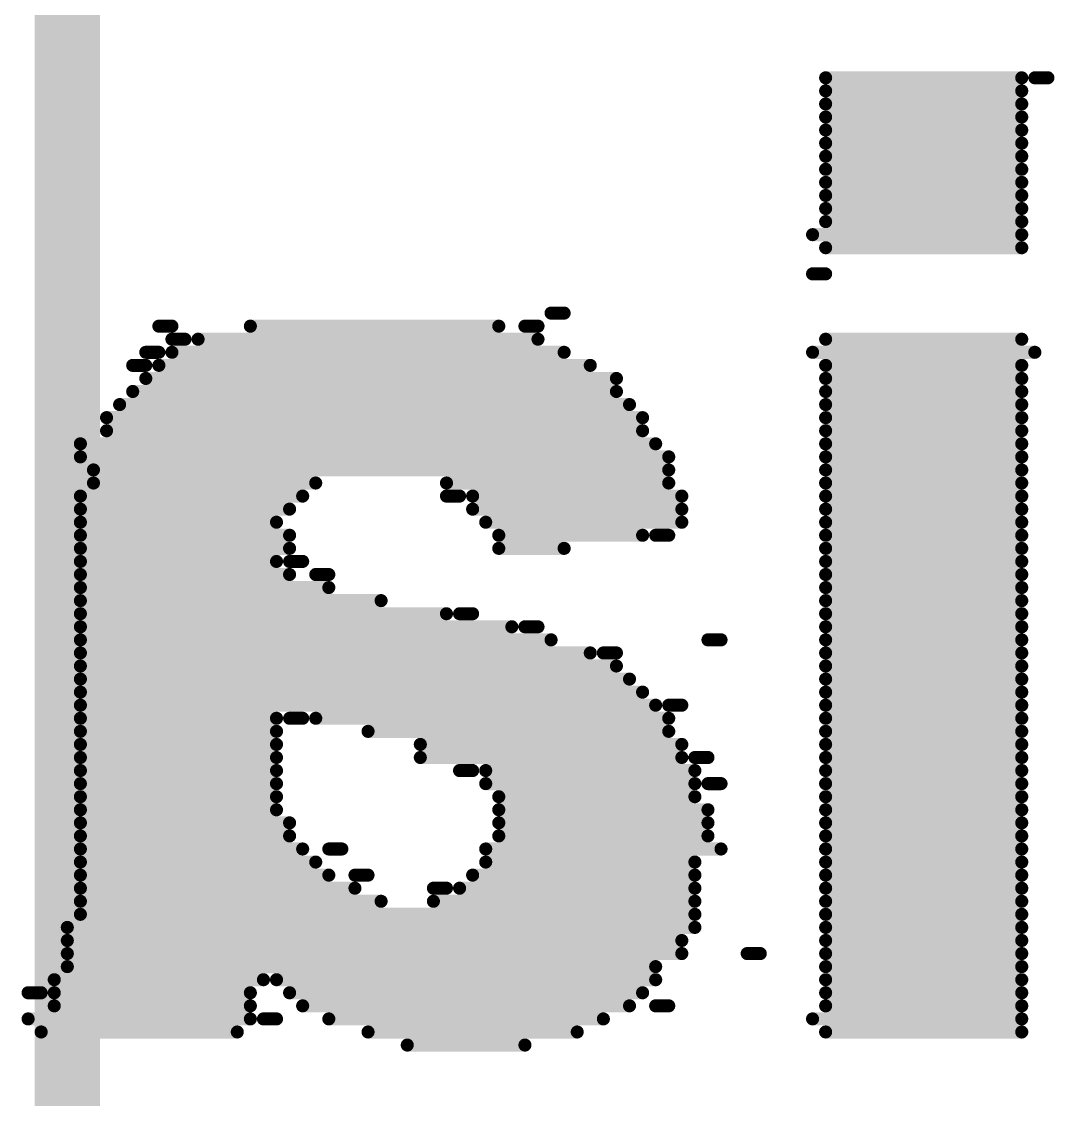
# Model space of a CAD drawing. Header units: inches. Extents: x -0.3 to 9.9, y -0.4 to 5.
# Drawn here: x 1.7205 to 1.7995, y 1.3148 to 1.3973 of the extents above; entities that cross this region are included whole.
import ezdxf

# ---------------------------------------------------------------- set-up
doc = ezdxf.new("R2010")
doc.units = ezdxf.units.IN
doc.header["$MEASUREMENT"] = 0
doc.layers.add('Bottom Overlay', color=54, linetype='Continuous')
doc.layers.add('Top Overlay', color=2, linetype='Continuous')

# ---------------------------------------------------------------- blocks, each defined once
blk = doc.blocks.new('OLED_0_96________2C_12')
at = {"layer": 'Top Overlay'}
blk.add_lwpolyline([(-0.539, -1.036, 0.005, 0.005, 0), (-0.539, 0.062, 0.005, 0.005, 0)], format="xyseb", dxfattribs=at)

msp = doc.modelspace()

# ---------------------------------------------------------------- linework, layer by layer
at = {"layer": 'Bottom Overlay'}
for points in [[(1.782, 1.393, 0.001, 0.001, 0), (1.797, 1.393, 0.001, 0.001, 0)], [(1.798, 1.393, 0.001, 0.001, 0), (1.799, 1.393, 0.001, 0.001, 0)], [(1.782, 1.392, 0.001, 0.001, 0), (1.797, 1.392, 0.001, 0.001, 0)], [(1.782, 1.391, 0.001, 0.001, 0), (1.797, 1.391, 0.001, 0.001, 0)], [(1.782, 1.39, 0.001, 0.001, 0), (1.797, 1.39, 0.001, 0.001, 0)], [(1.782, 1.389, 0.001, 0.001, 0), (1.797, 1.389, 0.001, 0.001, 0)], [(1.782, 1.388, 0.001, 0.001, 0), (1.797, 1.388, 0.001, 0.001, 0)], [(1.782, 1.387, 0.001, 0.001, 0), (1.797, 1.387, 0.001, 0.001, 0)], [(1.782, 1.386, 0.001, 0.001, 0), (1.797, 1.386, 0.001, 0.001, 0)], [(1.782, 1.385, 0.001, 0.001, 0), (1.797, 1.385, 0.001, 0.001, 0)], [(1.782, 1.384, 0.001, 0.001, 0), (1.797, 1.384, 0.001, 0.001, 0)], [(1.782, 1.383, 0.001, 0.001, 0), (1.797, 1.383, 0.001, 0.001, 0)], [(1.782, 1.382, 0.001, 0.001, 0), (1.797, 1.382, 0.001, 0.001, 0)], [(1.781, 1.381, 0.001, 0.001, 0), (1.797, 1.381, 0.001, 0.001, 0)], [(1.782, 1.38, 0.001, 0.001, 0), (1.797, 1.38, 0.001, 0.001, 0)], [(1.781, 1.378, 0.001, 0.001, 0), (1.782, 1.378, 0.001, 0.001, 0)], [(1.761, 1.375, 0.001, 0.001, 0), (1.762, 1.375, 0.001, 0.001, 0)], [(1.731, 1.374, 0.001, 0.001, 0), (1.732, 1.374, 0.001, 0.001, 0)], [(1.738, 1.374, 0.001, 0.001, 0), (1.757, 1.374, 0.001, 0.001, 0)], [(1.759, 1.374, 0.001, 0.001, 0), (1.76, 1.374, 0.001, 0.001, 0)], [(1.732, 1.373, 0.001, 0.001, 0), (1.733, 1.373, 0.001, 0.001, 0)], [(1.734, 1.373, 0.001, 0.001, 0), (1.76, 1.373, 0.001, 0.001, 0)], [(1.782, 1.373, 0.001, 0.001, 0), (1.797, 1.373, 0.001, 0.001, 0)], [(1.73, 1.372, 0.001, 0.001, 0), (1.731, 1.372, 0.001, 0.001, 0)], [(1.732, 1.372, 0.001, 0.001, 0), (1.762, 1.372, 0.001, 0.001, 0)], [(1.781, 1.372, 0.001, 0.001, 0), (1.798, 1.372, 0.001, 0.001, 0)], [(1.729, 1.371, 0.001, 0.001, 0), (1.73, 1.371, 0.001, 0.001, 0)], [(1.731, 1.371, 0.001, 0.001, 0), (1.764, 1.371, 0.001, 0.001, 0)], [(1.782, 1.371, 0.001, 0.001, 0), (1.797, 1.371, 0.001, 0.001, 0)], [(1.73, 1.37, 0.001, 0.001, 0), (1.766, 1.37, 0.001, 0.001, 0)], [(1.782, 1.37, 0.001, 0.001, 0), (1.797, 1.37, 0.001, 0.001, 0)], [(1.729, 1.369, 0.001, 0.001, 0), (1.766, 1.369, 0.001, 0.001, 0)], [(1.782, 1.369, 0.001, 0.001, 0), (1.797, 1.369, 0.001, 0.001, 0)], [(1.728, 1.368, 0.001, 0.001, 0), (1.767, 1.368, 0.001, 0.001, 0)], [(1.782, 1.368, 0.001, 0.001, 0), (1.797, 1.368, 0.001, 0.001, 0)], [(1.727, 1.367, 0.001, 0.001, 0), (1.768, 1.367, 0.001, 0.001, 0)], [(1.782, 1.367, 0.001, 0.001, 0), (1.797, 1.367, 0.001, 0.001, 0)], [(1.727, 1.366, 0.001, 0.001, 0), (1.768, 1.366, 0.001, 0.001, 0)], [(1.782, 1.366, 0.001, 0.001, 0), (1.797, 1.366, 0.001, 0.001, 0)], [(1.725, 1.365, 0.001, 0.001, 0), (1.769, 1.365, 0.001, 0.001, 0)], [(1.782, 1.365, 0.001, 0.001, 0), (1.797, 1.365, 0.001, 0.001, 0)], [(1.725, 1.364, 0.001, 0.001, 0), (1.77, 1.364, 0.001, 0.001, 0)], [(1.782, 1.364, 0.001, 0.001, 0), (1.797, 1.364, 0.001, 0.001, 0)], [(1.726, 1.363, 0.001, 0.001, 0), (1.77, 1.363, 0.001, 0.001, 0)], [(1.782, 1.363, 0.001, 0.001, 0), (1.797, 1.363, 0.001, 0.001, 0)], [(1.726, 1.362, 0.001, 0.001, 0), (1.743, 1.362, 0.001, 0.001, 0)], [(1.753, 1.362, 0.001, 0.001, 0), (1.77, 1.362, 0.001, 0.001, 0)], [(1.782, 1.362, 0.001, 0.001, 0), (1.797, 1.362, 0.001, 0.001, 0)], [(1.725, 1.361, 0.001, 0.001, 0), (1.742, 1.361, 0.001, 0.001, 0)], [(1.753, 1.361, 0.001, 0.001, 0), (1.754, 1.361, 0.001, 0.001, 0)], [(1.755, 1.361, 0.001, 0.001, 0), (1.771, 1.361, 0.001, 0.001, 0)], [(1.782, 1.361, 0.001, 0.001, 0), (1.797, 1.361, 0.001, 0.001, 0)], [(1.725, 1.36, 0.001, 0.001, 0), (1.741, 1.36, 0.001, 0.001, 0)], [(1.755, 1.36, 0.001, 0.001, 0), (1.771, 1.36, 0.001, 0.001, 0)], [(1.782, 1.36, 0.001, 0.001, 0), (1.797, 1.36, 0.001, 0.001, 0)], [(1.725, 1.359, 0.001, 0.001, 0), (1.74, 1.359, 0.001, 0.001, 0)], [(1.756, 1.359, 0.001, 0.001, 0), (1.771, 1.359, 0.001, 0.001, 0)], [(1.782, 1.359, 0.001, 0.001, 0), (1.797, 1.359, 0.001, 0.001, 0)], [(1.725, 1.358, 0.001, 0.001, 0), (1.741, 1.358, 0.001, 0.001, 0)], [(1.757, 1.358, 0.001, 0.001, 0), (1.768, 1.358, 0.001, 0.001, 0)], [(1.769, 1.358, 0.001, 0.001, 0), (1.77, 1.358, 0.001, 0.001, 0)], [(1.782, 1.358, 0.001, 0.001, 0), (1.797, 1.358, 0.001, 0.001, 0)], [(1.725, 1.357, 0.001, 0.001, 0), (1.741, 1.357, 0.001, 0.001, 0)], [(1.757, 1.357, 0.001, 0.001, 0), (1.762, 1.357, 0.001, 0.001, 0)], [(1.782, 1.357, 0.001, 0.001, 0), (1.797, 1.357, 0.001, 0.001, 0)], [(1.725, 1.356, 0.001, 0.001, 0), (1.74, 1.356, 0.001, 0.001, 0)], [(1.741, 1.356, 0.001, 0.001, 0), (1.742, 1.356, 0.001, 0.001, 0)], [(1.782, 1.356, 0.001, 0.001, 0), (1.797, 1.356, 0.001, 0.001, 0)], [(1.725, 1.355, 0.001, 0.001, 0), (1.741, 1.355, 0.001, 0.001, 0)], [(1.743, 1.355, 0.001, 0.001, 0), (1.744, 1.355, 0.001, 0.001, 0)], [(1.782, 1.355, 0.001, 0.001, 0), (1.797, 1.355, 0.001, 0.001, 0)], [(1.725, 1.354, 0.001, 0.001, 0), (1.744, 1.354, 0.001, 0.001, 0)], [(1.782, 1.354, 0.001, 0.001, 0), (1.797, 1.354, 0.001, 0.001, 0)], [(1.725, 1.353, 0.001, 0.001, 0), (1.748, 1.353, 0.001, 0.001, 0)], [(1.782, 1.353, 0.001, 0.001, 0), (1.797, 1.353, 0.001, 0.001, 0)], [(1.725, 1.352, 0.001, 0.001, 0), (1.753, 1.352, 0.001, 0.001, 0)], [(1.754, 1.352, 0.001, 0.001, 0), (1.755, 1.352, 0.001, 0.001, 0)], [(1.782, 1.352, 0.001, 0.001, 0), (1.797, 1.352, 0.001, 0.001, 0)], [(1.725, 1.351, 0.001, 0.001, 0), (1.758, 1.351, 0.001, 0.001, 0)], [(1.759, 1.351, 0.001, 0.001, 0), (1.76, 1.351, 0.001, 0.001, 0)], [(1.782, 1.351, 0.001, 0.001, 0), (1.797, 1.351, 0.001, 0.001, 0)], [(1.725, 1.35, 0.001, 0.001, 0), (1.761, 1.35, 0.001, 0.001, 0)], [(1.773, 1.35, 0.001, 0.001, 0), (1.774, 1.35, 0.001, 0.001, 0)], [(1.782, 1.35, 0.001, 0.001, 0), (1.797, 1.35, 0.001, 0.001, 0)], [(1.725, 1.349, 0.001, 0.001, 0), (1.764, 1.349, 0.001, 0.001, 0)], [(1.765, 1.349, 0.001, 0.001, 0), (1.766, 1.349, 0.001, 0.001, 0)], [(1.782, 1.349, 0.001, 0.001, 0), (1.797, 1.349, 0.001, 0.001, 0)], [(1.725, 1.348, 0.001, 0.001, 0), (1.766, 1.348, 0.001, 0.001, 0)], [(1.782, 1.348, 0.001, 0.001, 0), (1.797, 1.348, 0.001, 0.001, 0)], [(1.725, 1.347, 0.001, 0.001, 0), (1.767, 1.347, 0.001, 0.001, 0)], [(1.782, 1.347, 0.001, 0.001, 0), (1.797, 1.347, 0.001, 0.001, 0)], [(1.725, 1.346, 0.001, 0.001, 0), (1.768, 1.346, 0.001, 0.001, 0)], [(1.782, 1.346, 0.001, 0.001, 0), (1.797, 1.346, 0.001, 0.001, 0)], [(1.725, 1.345, 0.001, 0.001, 0), (1.769, 1.345, 0.001, 0.001, 0)], [(1.77, 1.345, 0.001, 0.001, 0), (1.771, 1.345, 0.001, 0.001, 0)], [(1.782, 1.345, 0.001, 0.001, 0), (1.797, 1.345, 0.001, 0.001, 0)], [(1.725, 1.344, 0.001, 0.001, 0), (1.74, 1.344, 0.001, 0.001, 0)], [(1.741, 1.344, 0.001, 0.001, 0), (1.742, 1.344, 0.001, 0.001, 0)], [(1.743, 1.344, 0.001, 0.001, 0), (1.77, 1.344, 0.001, 0.001, 0)], [(1.782, 1.344, 0.001, 0.001, 0), (1.797, 1.344, 0.001, 0.001, 0)], [(1.725, 1.343, 0.001, 0.001, 0), (1.74, 1.343, 0.001, 0.001, 0)], [(1.747, 1.343, 0.001, 0.001, 0), (1.77, 1.343, 0.001, 0.001, 0)], [(1.782, 1.343, 0.001, 0.001, 0), (1.797, 1.343, 0.001, 0.001, 0)], [(1.725, 1.342, 0.001, 0.001, 0), (1.74, 1.342, 0.001, 0.001, 0)], [(1.751, 1.342, 0.001, 0.001, 0), (1.771, 1.342, 0.001, 0.001, 0)], [(1.782, 1.342, 0.001, 0.001, 0), (1.797, 1.342, 0.001, 0.001, 0)], [(1.725, 1.341, 0.001, 0.001, 0), (1.74, 1.341, 0.001, 0.001, 0)], [(1.751, 1.341, 0.001, 0.001, 0), (1.771, 1.341, 0.001, 0.001, 0)], [(1.772, 1.341, 0.001, 0.001, 0), (1.773, 1.341, 0.001, 0.001, 0)], [(1.782, 1.341, 0.001, 0.001, 0), (1.797, 1.341, 0.001, 0.001, 0)], [(1.725, 1.34, 0.001, 0.001, 0), (1.74, 1.34, 0.001, 0.001, 0)], [(1.754, 1.34, 0.001, 0.001, 0), (1.755, 1.34, 0.001, 0.001, 0)], [(1.756, 1.34, 0.001, 0.001, 0), (1.772, 1.34, 0.001, 0.001, 0)], [(1.782, 1.34, 0.001, 0.001, 0), (1.797, 1.34, 0.001, 0.001, 0)], [(1.725, 1.339, 0.001, 0.001, 0), (1.74, 1.339, 0.001, 0.001, 0)], [(1.756, 1.339, 0.001, 0.001, 0), (1.772, 1.339, 0.001, 0.001, 0)], [(1.773, 1.339, 0.001, 0.001, 0), (1.774, 1.339, 0.001, 0.001, 0)], [(1.782, 1.339, 0.001, 0.001, 0), (1.797, 1.339, 0.001, 0.001, 0)], [(1.725, 1.338, 0.001, 0.001, 0), (1.74, 1.338, 0.001, 0.001, 0)], [(1.757, 1.338, 0.001, 0.001, 0), (1.772, 1.338, 0.001, 0.001, 0)], [(1.782, 1.338, 0.001, 0.001, 0), (1.797, 1.338, 0.001, 0.001, 0)], [(1.725, 1.337, 0.001, 0.001, 0), (1.74, 1.337, 0.001, 0.001, 0)], [(1.757, 1.337, 0.001, 0.001, 0), (1.773, 1.337, 0.001, 0.001, 0)], [(1.782, 1.337, 0.001, 0.001, 0), (1.797, 1.337, 0.001, 0.001, 0)], [(1.725, 1.336, 0.001, 0.001, 0), (1.741, 1.336, 0.001, 0.001, 0)], [(1.757, 1.336, 0.001, 0.001, 0), (1.773, 1.336, 0.001, 0.001, 0)], [(1.782, 1.336, 0.001, 0.001, 0), (1.797, 1.336, 0.001, 0.001, 0)], [(1.725, 1.335, 0.001, 0.001, 0), (1.741, 1.335, 0.001, 0.001, 0)], [(1.757, 1.335, 0.001, 0.001, 0), (1.773, 1.335, 0.001, 0.001, 0)], [(1.782, 1.335, 0.001, 0.001, 0), (1.797, 1.335, 0.001, 0.001, 0)], [(1.725, 1.334, 0.001, 0.001, 0), (1.742, 1.334, 0.001, 0.001, 0)], [(1.744, 1.334, 0.001, 0.001, 0), (1.745, 1.334, 0.001, 0.001, 0)], [(1.756, 1.334, 0.001, 0.001, 0), (1.774, 1.334, 0.001, 0.001, 0)], [(1.782, 1.334, 0.001, 0.001, 0), (1.797, 1.334, 0.001, 0.001, 0)], [(1.725, 1.333, 0.001, 0.001, 0), (1.743, 1.333, 0.001, 0.001, 0)], [(1.756, 1.333, 0.001, 0.001, 0), (1.772, 1.333, 0.001, 0.001, 0)], [(1.782, 1.333, 0.001, 0.001, 0), (1.797, 1.333, 0.001, 0.001, 0)], [(1.725, 1.332, 0.001, 0.001, 0), (1.744, 1.332, 0.001, 0.001, 0)], [(1.746, 1.332, 0.001, 0.001, 0), (1.747, 1.332, 0.001, 0.001, 0)], [(1.755, 1.332, 0.001, 0.001, 0), (1.772, 1.332, 0.001, 0.001, 0)], [(1.782, 1.332, 0.001, 0.001, 0), (1.797, 1.332, 0.001, 0.001, 0)], [(1.725, 1.331, 0.001, 0.001, 0), (1.746, 1.331, 0.001, 0.001, 0)], [(1.752, 1.331, 0.001, 0.001, 0), (1.753, 1.331, 0.001, 0.001, 0)], [(1.754, 1.331, 0.001, 0.001, 0), (1.772, 1.331, 0.001, 0.001, 0)], [(1.782, 1.331, 0.001, 0.001, 0), (1.797, 1.331, 0.001, 0.001, 0)], [(1.725, 1.33, 0.001, 0.001, 0), (1.748, 1.33, 0.001, 0.001, 0)], [(1.752, 1.33, 0.001, 0.001, 0), (1.772, 1.33, 0.001, 0.001, 0)], [(1.782, 1.33, 0.001, 0.001, 0), (1.797, 1.33, 0.001, 0.001, 0)], [(1.725, 1.329, 0.001, 0.001, 0), (1.772, 1.329, 0.001, 0.001, 0)], [(1.782, 1.329, 0.001, 0.001, 0), (1.797, 1.329, 0.001, 0.001, 0)], [(1.724, 1.328, 0.001, 0.001, 0), (1.772, 1.328, 0.001, 0.001, 0)], [(1.782, 1.328, 0.001, 0.001, 0), (1.797, 1.328, 0.001, 0.001, 0)], [(1.724, 1.327, 0.001, 0.001, 0), (1.771, 1.327, 0.001, 0.001, 0)], [(1.782, 1.327, 0.001, 0.001, 0), (1.797, 1.327, 0.001, 0.001, 0)], [(1.724, 1.326, 0.001, 0.001, 0), (1.771, 1.326, 0.001, 0.001, 0)], [(1.776, 1.326, 0.001, 0.001, 0), (1.777, 1.326, 0.001, 0.001, 0)], [(1.782, 1.326, 0.001, 0.001, 0), (1.797, 1.326, 0.001, 0.001, 0)], [(1.724, 1.325, 0.001, 0.001, 0), (1.769, 1.325, 0.001, 0.001, 0)], [(1.782, 1.325, 0.001, 0.001, 0), (1.797, 1.325, 0.001, 0.001, 0)], [(1.723, 1.324, 0.001, 0.001, 0), (1.739, 1.324, 0.001, 0.001, 0)], [(1.74, 1.324, 0.001, 0.001, 0), (1.769, 1.324, 0.001, 0.001, 0)], [(1.782, 1.324, 0.001, 0.001, 0), (1.797, 1.324, 0.001, 0.001, 0)], [(1.721, 1.323, 0.001, 0.001, 0), (1.722, 1.323, 0.001, 0.001, 0)], [(1.723, 1.323, 0.001, 0.001, 0), (1.738, 1.323, 0.001, 0.001, 0)], [(1.741, 1.323, 0.001, 0.001, 0), (1.768, 1.323, 0.001, 0.001, 0)], [(1.782, 1.323, 0.001, 0.001, 0), (1.797, 1.323, 0.001, 0.001, 0)], [(1.723, 1.322, 0.001, 0.001, 0), (1.738, 1.322, 0.001, 0.001, 0)], [(1.742, 1.322, 0.001, 0.001, 0), (1.767, 1.322, 0.001, 0.001, 0)], [(1.769, 1.322, 0.001, 0.001, 0), (1.77, 1.322, 0.001, 0.001, 0)], [(1.782, 1.322, 0.001, 0.001, 0), (1.797, 1.322, 0.001, 0.001, 0)], [(1.721, 1.321, 0.001, 0.001, 0), (1.738, 1.321, 0.001, 0.001, 0)], [(1.739, 1.321, 0.001, 0.001, 0), (1.74, 1.321, 0.001, 0.001, 0)], [(1.744, 1.321, 0.001, 0.001, 0), (1.765, 1.321, 0.001, 0.001, 0)], [(1.781, 1.321, 0.001, 0.001, 0), (1.797, 1.321, 0.001, 0.001, 0)], [(1.722, 1.32, 0.001, 0.001, 0), (1.737, 1.32, 0.001, 0.001, 0)], [(1.747, 1.32, 0.001, 0.001, 0), (1.763, 1.32, 0.001, 0.001, 0)], [(1.782, 1.32, 0.001, 0.001, 0), (1.797, 1.32, 0.001, 0.001, 0)], [(1.75, 1.319, 0.001, 0.001, 0), (1.759, 1.319, 0.001, 0.001, 0)]]:
    msp.add_lwpolyline(points, format="xyseb", dxfattribs=at)
for points in [[(1.78175, 1.393, 0.0005, 0.0005, 1), (1.78225, 1.393, 0.0005, 0.0005, 1)], [(1.79675, 1.393, 0.0005, 0.0005, 1), (1.79725, 1.393, 0.0005, 0.0005, 1)], [(1.79775, 1.393, 0.0005, 0.0005, 1), (1.79825, 1.393, 0.0005, 0.0005, 1)], [(1.79875, 1.393, 0.0005, 0.0005, 1), (1.79925, 1.393, 0.0005, 0.0005, 1)], [(1.78175, 1.392, 0.0005, 0.0005, 1), (1.78225, 1.392, 0.0005, 0.0005, 1)], [(1.79675, 1.392, 0.0005, 0.0005, 1), (1.79725, 1.392, 0.0005, 0.0005, 1)], [(1.78175, 1.391, 0.0005, 0.0005, 1), (1.78225, 1.391, 0.0005, 0.0005, 1)], [(1.79675, 1.391, 0.0005, 0.0005, 1), (1.79725, 1.391, 0.0005, 0.0005, 1)], [(1.78175, 1.39, 0.0005, 0.0005, 1), (1.78225, 1.39, 0.0005, 0.0005, 1)], [(1.79675, 1.39, 0.0005, 0.0005, 1), (1.79725, 1.39, 0.0005, 0.0005, 1)], [(1.78175, 1.389, 0.0005, 0.0005, 1), (1.78225, 1.389, 0.0005, 0.0005, 1)], [(1.79675, 1.389, 0.0005, 0.0005, 1), (1.79725, 1.389, 0.0005, 0.0005, 1)], [(1.78175, 1.388, 0.0005, 0.0005, 1), (1.78225, 1.388, 0.0005, 0.0005, 1)], [(1.79675, 1.388, 0.0005, 0.0005, 1), (1.79725, 1.388, 0.0005, 0.0005, 1)], [(1.78175, 1.387, 0.0005, 0.0005, 1), (1.78225, 1.387, 0.0005, 0.0005, 1)], [(1.79675, 1.387, 0.0005, 0.0005, 1), (1.79725, 1.387, 0.0005, 0.0005, 1)], [(1.78175, 1.386, 0.0005, 0.0005, 1), (1.78225, 1.386, 0.0005, 0.0005, 1)], [(1.79675, 1.386, 0.0005, 0.0005, 1), (1.79725, 1.386, 0.0005, 0.0005, 1)], [(1.78175, 1.385, 0.0005, 0.0005, 1), (1.78225, 1.385, 0.0005, 0.0005, 1)], [(1.79675, 1.385, 0.0005, 0.0005, 1), (1.79725, 1.385, 0.0005, 0.0005, 1)], [(1.78175, 1.384, 0.0005, 0.0005, 1), (1.78225, 1.384, 0.0005, 0.0005, 1)], [(1.79675, 1.384, 0.0005, 0.0005, 1), (1.79725, 1.384, 0.0005, 0.0005, 1)], [(1.78175, 1.383, 0.0005, 0.0005, 1), (1.78225, 1.383, 0.0005, 0.0005, 1)], [(1.79675, 1.383, 0.0005, 0.0005, 1), (1.79725, 1.383, 0.0005, 0.0005, 1)], [(1.78175, 1.382, 0.0005, 0.0005, 1), (1.78225, 1.382, 0.0005, 0.0005, 1)], [(1.79675, 1.382, 0.0005, 0.0005, 1), (1.79725, 1.382, 0.0005, 0.0005, 1)], [(1.78075, 1.381, 0.0005, 0.0005, 1), (1.78125, 1.381, 0.0005, 0.0005, 1)], [(1.79675, 1.381, 0.0005, 0.0005, 1), (1.79725, 1.381, 0.0005, 0.0005, 1)], [(1.78175, 1.38, 0.0005, 0.0005, 1), (1.78225, 1.38, 0.0005, 0.0005, 1)], [(1.79675, 1.38, 0.0005, 0.0005, 1), (1.79725, 1.38, 0.0005, 0.0005, 1)], [(1.78075, 1.378, 0.0005, 0.0005, 1), (1.78125, 1.378, 0.0005, 0.0005, 1)], [(1.78175, 1.378, 0.0005, 0.0005, 1), (1.78225, 1.378, 0.0005, 0.0005, 1)], [(1.76075, 1.375, 0.0005, 0.0005, 1), (1.76125, 1.375, 0.0005, 0.0005, 1)], [(1.76175, 1.375, 0.0005, 0.0005, 1), (1.76225, 1.375, 0.0005, 0.0005, 1)], [(1.73075, 1.374, 0.0005, 0.0005, 1), (1.73125, 1.374, 0.0005, 0.0005, 1)], [(1.73175, 1.374, 0.0005, 0.0005, 1), (1.73225, 1.374, 0.0005, 0.0005, 1)], [(1.73775, 1.374, 0.0005, 0.0005, 1), (1.73825, 1.374, 0.0005, 0.0005, 1)], [(1.75675, 1.374, 0.0005, 0.0005, 1), (1.75725, 1.374, 0.0005, 0.0005, 1)], [(1.75875, 1.374, 0.0005, 0.0005, 1), (1.75925, 1.374, 0.0005, 0.0005, 1)], [(1.75975, 1.374, 0.0005, 0.0005, 1), (1.76025, 1.374, 0.0005, 0.0005, 1)], [(1.73175, 1.373, 0.0005, 0.0005, 1), (1.73225, 1.373, 0.0005, 0.0005, 1)], [(1.73275, 1.373, 0.0005, 0.0005, 1), (1.73325, 1.373, 0.0005, 0.0005, 1)], [(1.73375, 1.373, 0.0005, 0.0005, 1), (1.73425, 1.373, 0.0005, 0.0005, 1)], [(1.75975, 1.373, 0.0005, 0.0005, 1), (1.76025, 1.373, 0.0005, 0.0005, 1)], [(1.78175, 1.373, 0.0005, 0.0005, 1), (1.78225, 1.373, 0.0005, 0.0005, 1)], [(1.79675, 1.373, 0.0005, 0.0005, 1), (1.79725, 1.373, 0.0005, 0.0005, 1)], [(1.72975, 1.372, 0.0005, 0.0005, 1), (1.73025, 1.372, 0.0005, 0.0005, 1)], [(1.73075, 1.372, 0.0005, 0.0005, 1), (1.73125, 1.372, 0.0005, 0.0005, 1)], [(1.73175, 1.372, 0.0005, 0.0005, 1), (1.73225, 1.372, 0.0005, 0.0005, 1)], [(1.76175, 1.372, 0.0005, 0.0005, 1), (1.76225, 1.372, 0.0005, 0.0005, 1)], [(1.78075, 1.372, 0.0005, 0.0005, 1), (1.78125, 1.372, 0.0005, 0.0005, 1)], [(1.79775, 1.372, 0.0005, 0.0005, 1), (1.79825, 1.372, 0.0005, 0.0005, 1)], [(1.72875, 1.371, 0.0005, 0.0005, 1), (1.72925, 1.371, 0.0005, 0.0005, 1)], [(1.72975, 1.371, 0.0005, 0.0005, 1), (1.73025, 1.371, 0.0005, 0.0005, 1)], [(1.73075, 1.371, 0.0005, 0.0005, 1), (1.73125, 1.371, 0.0005, 0.0005, 1)], [(1.76375, 1.371, 0.0005, 0.0005, 1), (1.76425, 1.371, 0.0005, 0.0005, 1)], [(1.78175, 1.371, 0.0005, 0.0005, 1), (1.78225, 1.371, 0.0005, 0.0005, 1)], [(1.79675, 1.371, 0.0005, 0.0005, 1), (1.79725, 1.371, 0.0005, 0.0005, 1)], [(1.72975, 1.37, 0.0005, 0.0005, 1), (1.73025, 1.37, 0.0005, 0.0005, 1)], [(1.76575, 1.37, 0.0005, 0.0005, 1), (1.76625, 1.37, 0.0005, 0.0005, 1)], [(1.78175, 1.37, 0.0005, 0.0005, 1), (1.78225, 1.37, 0.0005, 0.0005, 1)], [(1.79675, 1.37, 0.0005, 0.0005, 1), (1.79725, 1.37, 0.0005, 0.0005, 1)], [(1.72875, 1.369, 0.0005, 0.0005, 1), (1.72925, 1.369, 0.0005, 0.0005, 1)], [(1.76575, 1.369, 0.0005, 0.0005, 1), (1.76625, 1.369, 0.0005, 0.0005, 1)], [(1.78175, 1.369, 0.0005, 0.0005, 1), (1.78225, 1.369, 0.0005, 0.0005, 1)], [(1.79675, 1.369, 0.0005, 0.0005, 1), (1.79725, 1.369, 0.0005, 0.0005, 1)], [(1.72775, 1.368, 0.0005, 0.0005, 1), (1.72825, 1.368, 0.0005, 0.0005, 1)], [(1.76675, 1.368, 0.0005, 0.0005, 1), (1.76725, 1.368, 0.0005, 0.0005, 1)], [(1.78175, 1.368, 0.0005, 0.0005, 1), (1.78225, 1.368, 0.0005, 0.0005, 1)], [(1.79675, 1.368, 0.0005, 0.0005, 1), (1.79725, 1.368, 0.0005, 0.0005, 1)], [(1.72675, 1.367, 0.0005, 0.0005, 1), (1.72725, 1.367, 0.0005, 0.0005, 1)], [(1.76775, 1.367, 0.0005, 0.0005, 1), (1.76825, 1.367, 0.0005, 0.0005, 1)], [(1.78175, 1.367, 0.0005, 0.0005, 1), (1.78225, 1.367, 0.0005, 0.0005, 1)], [(1.79675, 1.367, 0.0005, 0.0005, 1), (1.79725, 1.367, 0.0005, 0.0005, 1)], [(1.72675, 1.366, 0.0005, 0.0005, 1), (1.72725, 1.366, 0.0005, 0.0005, 1)], [(1.76775, 1.366, 0.0005, 0.0005, 1), (1.76825, 1.366, 0.0005, 0.0005, 1)], [(1.78175, 1.366, 0.0005, 0.0005, 1), (1.78225, 1.366, 0.0005, 0.0005, 1)], [(1.79675, 1.366, 0.0005, 0.0005, 1), (1.79725, 1.366, 0.0005, 0.0005, 1)], [(1.72475, 1.365, 0.0005, 0.0005, 1), (1.72525, 1.365, 0.0005, 0.0005, 1)], [(1.76875, 1.365, 0.0005, 0.0005, 1), (1.76925, 1.365, 0.0005, 0.0005, 1)], [(1.78175, 1.365, 0.0005, 0.0005, 1), (1.78225, 1.365, 0.0005, 0.0005, 1)], [(1.79675, 1.365, 0.0005, 0.0005, 1), (1.79725, 1.365, 0.0005, 0.0005, 1)], [(1.72475, 1.364, 0.0005, 0.0005, 1), (1.72525, 1.364, 0.0005, 0.0005, 1)], [(1.76975, 1.364, 0.0005, 0.0005, 1), (1.77025, 1.364, 0.0005, 0.0005, 1)], [(1.78175, 1.364, 0.0005, 0.0005, 1), (1.78225, 1.364, 0.0005, 0.0005, 1)], [(1.79675, 1.364, 0.0005, 0.0005, 1), (1.79725, 1.364, 0.0005, 0.0005, 1)], [(1.72575, 1.363, 0.0005, 0.0005, 1), (1.72625, 1.363, 0.0005, 0.0005, 1)], [(1.76975, 1.363, 0.0005, 0.0005, 1), (1.77025, 1.363, 0.0005, 0.0005, 1)], [(1.78175, 1.363, 0.0005, 0.0005, 1), (1.78225, 1.363, 0.0005, 0.0005, 1)], [(1.79675, 1.363, 0.0005, 0.0005, 1), (1.79725, 1.363, 0.0005, 0.0005, 1)], [(1.72575, 1.362, 0.0005, 0.0005, 1), (1.72625, 1.362, 0.0005, 0.0005, 1)], [(1.74275, 1.362, 0.0005, 0.0005, 1), (1.74325, 1.362, 0.0005, 0.0005, 1)], [(1.75275, 1.362, 0.0005, 0.0005, 1), (1.75325, 1.362, 0.0005, 0.0005, 1)], [(1.76975, 1.362, 0.0005, 0.0005, 1), (1.77025, 1.362, 0.0005, 0.0005, 1)], [(1.78175, 1.362, 0.0005, 0.0005, 1), (1.78225, 1.362, 0.0005, 0.0005, 1)], [(1.79675, 1.362, 0.0005, 0.0005, 1), (1.79725, 1.362, 0.0005, 0.0005, 1)], [(1.72475, 1.361, 0.0005, 0.0005, 1), (1.72525, 1.361, 0.0005, 0.0005, 1)], [(1.74175, 1.361, 0.0005, 0.0005, 1), (1.74225, 1.361, 0.0005, 0.0005, 1)], [(1.75275, 1.361, 0.0005, 0.0005, 1), (1.75325, 1.361, 0.0005, 0.0005, 1)], [(1.75375, 1.361, 0.0005, 0.0005, 1), (1.75425, 1.361, 0.0005, 0.0005, 1)], [(1.75475, 1.361, 0.0005, 0.0005, 1), (1.75525, 1.361, 0.0005, 0.0005, 1)], [(1.77075, 1.361, 0.0005, 0.0005, 1), (1.77125, 1.361, 0.0005, 0.0005, 1)], [(1.78175, 1.361, 0.0005, 0.0005, 1), (1.78225, 1.361, 0.0005, 0.0005, 1)], [(1.79675, 1.361, 0.0005, 0.0005, 1), (1.79725, 1.361, 0.0005, 0.0005, 1)], [(1.72475, 1.36, 0.0005, 0.0005, 1), (1.72525, 1.36, 0.0005, 0.0005, 1)], [(1.74075, 1.36, 0.0005, 0.0005, 1), (1.74125, 1.36, 0.0005, 0.0005, 1)], [(1.75475, 1.36, 0.0005, 0.0005, 1), (1.75525, 1.36, 0.0005, 0.0005, 1)], [(1.77075, 1.36, 0.0005, 0.0005, 1), (1.77125, 1.36, 0.0005, 0.0005, 1)], [(1.78175, 1.36, 0.0005, 0.0005, 1), (1.78225, 1.36, 0.0005, 0.0005, 1)], [(1.79675, 1.36, 0.0005, 0.0005, 1), (1.79725, 1.36, 0.0005, 0.0005, 1)], [(1.72475, 1.359, 0.0005, 0.0005, 1), (1.72525, 1.359, 0.0005, 0.0005, 1)], [(1.73975, 1.359, 0.0005, 0.0005, 1), (1.74025, 1.359, 0.0005, 0.0005, 1)], [(1.75575, 1.359, 0.0005, 0.0005, 1), (1.75625, 1.359, 0.0005, 0.0005, 1)], [(1.77075, 1.359, 0.0005, 0.0005, 1), (1.77125, 1.359, 0.0005, 0.0005, 1)], [(1.78175, 1.359, 0.0005, 0.0005, 1), (1.78225, 1.359, 0.0005, 0.0005, 1)], [(1.79675, 1.359, 0.0005, 0.0005, 1), (1.79725, 1.359, 0.0005, 0.0005, 1)], [(1.72475, 1.358, 0.0005, 0.0005, 1), (1.72525, 1.358, 0.0005, 0.0005, 1)], [(1.74075, 1.358, 0.0005, 0.0005, 1), (1.74125, 1.358, 0.0005, 0.0005, 1)], [(1.75675, 1.358, 0.0005, 0.0005, 1), (1.75725, 1.358, 0.0005, 0.0005, 1)], [(1.76775, 1.358, 0.0005, 0.0005, 1), (1.76825, 1.358, 0.0005, 0.0005, 1)], [(1.76875, 1.358, 0.0005, 0.0005, 1), (1.76925, 1.358, 0.0005, 0.0005, 1)], [(1.76975, 1.358, 0.0005, 0.0005, 1), (1.77025, 1.358, 0.0005, 0.0005, 1)], [(1.78175, 1.358, 0.0005, 0.0005, 1), (1.78225, 1.358, 0.0005, 0.0005, 1)], [(1.79675, 1.358, 0.0005, 0.0005, 1), (1.79725, 1.358, 0.0005, 0.0005, 1)], [(1.72475, 1.357, 0.0005, 0.0005, 1), (1.72525, 1.357, 0.0005, 0.0005, 1)], [(1.74075, 1.357, 0.0005, 0.0005, 1), (1.74125, 1.357, 0.0005, 0.0005, 1)], [(1.75675, 1.357, 0.0005, 0.0005, 1), (1.75725, 1.357, 0.0005, 0.0005, 1)], [(1.76175, 1.357, 0.0005, 0.0005, 1), (1.76225, 1.357, 0.0005, 0.0005, 1)], [(1.78175, 1.357, 0.0005, 0.0005, 1), (1.78225, 1.357, 0.0005, 0.0005, 1)], [(1.79675, 1.357, 0.0005, 0.0005, 1), (1.79725, 1.357, 0.0005, 0.0005, 1)], [(1.72475, 1.356, 0.0005, 0.0005, 1), (1.72525, 1.356, 0.0005, 0.0005, 1)], [(1.73975, 1.356, 0.0005, 0.0005, 1), (1.74025, 1.356, 0.0005, 0.0005, 1)], [(1.74075, 1.356, 0.0005, 0.0005, 1), (1.74125, 1.356, 0.0005, 0.0005, 1)], [(1.74175, 1.356, 0.0005, 0.0005, 1), (1.74225, 1.356, 0.0005, 0.0005, 1)], [(1.78175, 1.356, 0.0005, 0.0005, 1), (1.78225, 1.356, 0.0005, 0.0005, 1)], [(1.79675, 1.356, 0.0005, 0.0005, 1), (1.79725, 1.356, 0.0005, 0.0005, 1)], [(1.72475, 1.355, 0.0005, 0.0005, 1), (1.72525, 1.355, 0.0005, 0.0005, 1)], [(1.74075, 1.355, 0.0005, 0.0005, 1), (1.74125, 1.355, 0.0005, 0.0005, 1)], [(1.74275, 1.355, 0.0005, 0.0005, 1), (1.74325, 1.355, 0.0005, 0.0005, 1)], [(1.74375, 1.355, 0.0005, 0.0005, 1), (1.74425, 1.355, 0.0005, 0.0005, 1)], [(1.78175, 1.355, 0.0005, 0.0005, 1), (1.78225, 1.355, 0.0005, 0.0005, 1)], [(1.79675, 1.355, 0.0005, 0.0005, 1), (1.79725, 1.355, 0.0005, 0.0005, 1)], [(1.72475, 1.354, 0.0005, 0.0005, 1), (1.72525, 1.354, 0.0005, 0.0005, 1)], [(1.74375, 1.354, 0.0005, 0.0005, 1), (1.74425, 1.354, 0.0005, 0.0005, 1)], [(1.78175, 1.354, 0.0005, 0.0005, 1), (1.78225, 1.354, 0.0005, 0.0005, 1)], [(1.79675, 1.354, 0.0005, 0.0005, 1), (1.79725, 1.354, 0.0005, 0.0005, 1)], [(1.72475, 1.353, 0.0005, 0.0005, 1), (1.72525, 1.353, 0.0005, 0.0005, 1)], [(1.74775, 1.353, 0.0005, 0.0005, 1), (1.74825, 1.353, 0.0005, 0.0005, 1)], [(1.78175, 1.353, 0.0005, 0.0005, 1), (1.78225, 1.353, 0.0005, 0.0005, 1)], [(1.79675, 1.353, 0.0005, 0.0005, 1), (1.79725, 1.353, 0.0005, 0.0005, 1)], [(1.72475, 1.352, 0.0005, 0.0005, 1), (1.72525, 1.352, 0.0005, 0.0005, 1)], [(1.75275, 1.352, 0.0005, 0.0005, 1), (1.75325, 1.352, 0.0005, 0.0005, 1)], [(1.75375, 1.352, 0.0005, 0.0005, 1), (1.75425, 1.352, 0.0005, 0.0005, 1)], [(1.75475, 1.352, 0.0005, 0.0005, 1), (1.75525, 1.352, 0.0005, 0.0005, 1)], [(1.78175, 1.352, 0.0005, 0.0005, 1), (1.78225, 1.352, 0.0005, 0.0005, 1)], [(1.79675, 1.352, 0.0005, 0.0005, 1), (1.79725, 1.352, 0.0005, 0.0005, 1)], [(1.72475, 1.351, 0.0005, 0.0005, 1), (1.72525, 1.351, 0.0005, 0.0005, 1)], [(1.75775, 1.351, 0.0005, 0.0005, 1), (1.75825, 1.351, 0.0005, 0.0005, 1)], [(1.75875, 1.351, 0.0005, 0.0005, 1), (1.75925, 1.351, 0.0005, 0.0005, 1)], [(1.75975, 1.351, 0.0005, 0.0005, 1), (1.76025, 1.351, 0.0005, 0.0005, 1)], [(1.78175, 1.351, 0.0005, 0.0005, 1), (1.78225, 1.351, 0.0005, 0.0005, 1)], [(1.79675, 1.351, 0.0005, 0.0005, 1), (1.79725, 1.351, 0.0005, 0.0005, 1)], [(1.72475, 1.35, 0.0005, 0.0005, 1), (1.72525, 1.35, 0.0005, 0.0005, 1)], [(1.76075, 1.35, 0.0005, 0.0005, 1), (1.76125, 1.35, 0.0005, 0.0005, 1)], [(1.77275, 1.35, 0.0005, 0.0005, 1), (1.77325, 1.35, 0.0005, 0.0005, 1)], [(1.77375, 1.35, 0.0005, 0.0005, 1), (1.77425, 1.35, 0.0005, 0.0005, 1)], [(1.78175, 1.35, 0.0005, 0.0005, 1), (1.78225, 1.35, 0.0005, 0.0005, 1)], [(1.79675, 1.35, 0.0005, 0.0005, 1), (1.79725, 1.35, 0.0005, 0.0005, 1)], [(1.72475, 1.349, 0.0005, 0.0005, 1), (1.72525, 1.349, 0.0005, 0.0005, 1)], [(1.76375, 1.349, 0.0005, 0.0005, 1), (1.76425, 1.349, 0.0005, 0.0005, 1)], [(1.76475, 1.349, 0.0005, 0.0005, 1), (1.76525, 1.349, 0.0005, 0.0005, 1)], [(1.76575, 1.349, 0.0005, 0.0005, 1), (1.76625, 1.349, 0.0005, 0.0005, 1)], [(1.78175, 1.349, 0.0005, 0.0005, 1), (1.78225, 1.349, 0.0005, 0.0005, 1)], [(1.79675, 1.349, 0.0005, 0.0005, 1), (1.79725, 1.349, 0.0005, 0.0005, 1)], [(1.72475, 1.348, 0.0005, 0.0005, 1), (1.72525, 1.348, 0.0005, 0.0005, 1)], [(1.76575, 1.348, 0.0005, 0.0005, 1), (1.76625, 1.348, 0.0005, 0.0005, 1)], [(1.78175, 1.348, 0.0005, 0.0005, 1), (1.78225, 1.348, 0.0005, 0.0005, 1)], [(1.79675, 1.348, 0.0005, 0.0005, 1), (1.79725, 1.348, 0.0005, 0.0005, 1)], [(1.72475, 1.347, 0.0005, 0.0005, 1), (1.72525, 1.347, 0.0005, 0.0005, 1)], [(1.76675, 1.347, 0.0005, 0.0005, 1), (1.76725, 1.347, 0.0005, 0.0005, 1)], [(1.78175, 1.347, 0.0005, 0.0005, 1), (1.78225, 1.347, 0.0005, 0.0005, 1)], [(1.79675, 1.347, 0.0005, 0.0005, 1), (1.79725, 1.347, 0.0005, 0.0005, 1)], [(1.72475, 1.346, 0.0005, 0.0005, 1), (1.72525, 1.346, 0.0005, 0.0005, 1)], [(1.76775, 1.346, 0.0005, 0.0005, 1), (1.76825, 1.346, 0.0005, 0.0005, 1)], [(1.78175, 1.346, 0.0005, 0.0005, 1), (1.78225, 1.346, 0.0005, 0.0005, 1)], [(1.79675, 1.346, 0.0005, 0.0005, 1), (1.79725, 1.346, 0.0005, 0.0005, 1)], [(1.72475, 1.345, 0.0005, 0.0005, 1), (1.72525, 1.345, 0.0005, 0.0005, 1)], [(1.76875, 1.345, 0.0005, 0.0005, 1), (1.76925, 1.345, 0.0005, 0.0005, 1)], [(1.76975, 1.345, 0.0005, 0.0005, 1), (1.77025, 1.345, 0.0005, 0.0005, 1)], [(1.77075, 1.345, 0.0005, 0.0005, 1), (1.77125, 1.345, 0.0005, 0.0005, 1)], [(1.78175, 1.345, 0.0005, 0.0005, 1), (1.78225, 1.345, 0.0005, 0.0005, 1)], [(1.79675, 1.345, 0.0005, 0.0005, 1), (1.79725, 1.345, 0.0005, 0.0005, 1)], [(1.72475, 1.344, 0.0005, 0.0005, 1), (1.72525, 1.344, 0.0005, 0.0005, 1)], [(1.73975, 1.344, 0.0005, 0.0005, 1), (1.74025, 1.344, 0.0005, 0.0005, 1)], [(1.74075, 1.344, 0.0005, 0.0005, 1), (1.74125, 1.344, 0.0005, 0.0005, 1)], [(1.74175, 1.344, 0.0005, 0.0005, 1), (1.74225, 1.344, 0.0005, 0.0005, 1)], [(1.74275, 1.344, 0.0005, 0.0005, 1), (1.74325, 1.344, 0.0005, 0.0005, 1)], [(1.76975, 1.344, 0.0005, 0.0005, 1), (1.77025, 1.344, 0.0005, 0.0005, 1)], [(1.78175, 1.344, 0.0005, 0.0005, 1), (1.78225, 1.344, 0.0005, 0.0005, 1)], [(1.79675, 1.344, 0.0005, 0.0005, 1), (1.79725, 1.344, 0.0005, 0.0005, 1)], [(1.72475, 1.343, 0.0005, 0.0005, 1), (1.72525, 1.343, 0.0005, 0.0005, 1)], [(1.73975, 1.343, 0.0005, 0.0005, 1), (1.74025, 1.343, 0.0005, 0.0005, 1)], [(1.74675, 1.343, 0.0005, 0.0005, 1), (1.74725, 1.343, 0.0005, 0.0005, 1)], [(1.76975, 1.343, 0.0005, 0.0005, 1), (1.77025, 1.343, 0.0005, 0.0005, 1)], [(1.78175, 1.343, 0.0005, 0.0005, 1), (1.78225, 1.343, 0.0005, 0.0005, 1)], [(1.79675, 1.343, 0.0005, 0.0005, 1), (1.79725, 1.343, 0.0005, 0.0005, 1)], [(1.72475, 1.342, 0.0005, 0.0005, 1), (1.72525, 1.342, 0.0005, 0.0005, 1)], [(1.73975, 1.342, 0.0005, 0.0005, 1), (1.74025, 1.342, 0.0005, 0.0005, 1)], [(1.75075, 1.342, 0.0005, 0.0005, 1), (1.75125, 1.342, 0.0005, 0.0005, 1)], [(1.77075, 1.342, 0.0005, 0.0005, 1), (1.77125, 1.342, 0.0005, 0.0005, 1)], [(1.78175, 1.342, 0.0005, 0.0005, 1), (1.78225, 1.342, 0.0005, 0.0005, 1)], [(1.79675, 1.342, 0.0005, 0.0005, 1), (1.79725, 1.342, 0.0005, 0.0005, 1)], [(1.72475, 1.341, 0.0005, 0.0005, 1), (1.72525, 1.341, 0.0005, 0.0005, 1)], [(1.73975, 1.341, 0.0005, 0.0005, 1), (1.74025, 1.341, 0.0005, 0.0005, 1)], [(1.75075, 1.341, 0.0005, 0.0005, 1), (1.75125, 1.341, 0.0005, 0.0005, 1)], [(1.77075, 1.341, 0.0005, 0.0005, 1), (1.77125, 1.341, 0.0005, 0.0005, 1)], [(1.77175, 1.341, 0.0005, 0.0005, 1), (1.77225, 1.341, 0.0005, 0.0005, 1)], [(1.77275, 1.341, 0.0005, 0.0005, 1), (1.77325, 1.341, 0.0005, 0.0005, 1)], [(1.78175, 1.341, 0.0005, 0.0005, 1), (1.78225, 1.341, 0.0005, 0.0005, 1)], [(1.79675, 1.341, 0.0005, 0.0005, 1), (1.79725, 1.341, 0.0005, 0.0005, 1)], [(1.72475, 1.34, 0.0005, 0.0005, 1), (1.72525, 1.34, 0.0005, 0.0005, 1)], [(1.73975, 1.34, 0.0005, 0.0005, 1), (1.74025, 1.34, 0.0005, 0.0005, 1)], [(1.75375, 1.34, 0.0005, 0.0005, 1), (1.75425, 1.34, 0.0005, 0.0005, 1)], [(1.75475, 1.34, 0.0005, 0.0005, 1), (1.75525, 1.34, 0.0005, 0.0005, 1)], [(1.75575, 1.34, 0.0005, 0.0005, 1), (1.75625, 1.34, 0.0005, 0.0005, 1)], [(1.77175, 1.34, 0.0005, 0.0005, 1), (1.77225, 1.34, 0.0005, 0.0005, 1)], [(1.78175, 1.34, 0.0005, 0.0005, 1), (1.78225, 1.34, 0.0005, 0.0005, 1)], [(1.79675, 1.34, 0.0005, 0.0005, 1), (1.79725, 1.34, 0.0005, 0.0005, 1)], [(1.72475, 1.339, 0.0005, 0.0005, 1), (1.72525, 1.339, 0.0005, 0.0005, 1)], [(1.73975, 1.339, 0.0005, 0.0005, 1), (1.74025, 1.339, 0.0005, 0.0005, 1)], [(1.75575, 1.339, 0.0005, 0.0005, 1), (1.75625, 1.339, 0.0005, 0.0005, 1)], [(1.77175, 1.339, 0.0005, 0.0005, 1), (1.77225, 1.339, 0.0005, 0.0005, 1)], [(1.77275, 1.339, 0.0005, 0.0005, 1), (1.77325, 1.339, 0.0005, 0.0005, 1)], [(1.77375, 1.339, 0.0005, 0.0005, 1), (1.77425, 1.339, 0.0005, 0.0005, 1)], [(1.78175, 1.339, 0.0005, 0.0005, 1), (1.78225, 1.339, 0.0005, 0.0005, 1)], [(1.79675, 1.339, 0.0005, 0.0005, 1), (1.79725, 1.339, 0.0005, 0.0005, 1)], [(1.72475, 1.338, 0.0005, 0.0005, 1), (1.72525, 1.338, 0.0005, 0.0005, 1)], [(1.73975, 1.338, 0.0005, 0.0005, 1), (1.74025, 1.338, 0.0005, 0.0005, 1)], [(1.75675, 1.338, 0.0005, 0.0005, 1), (1.75725, 1.338, 0.0005, 0.0005, 1)], [(1.77175, 1.338, 0.0005, 0.0005, 1), (1.77225, 1.338, 0.0005, 0.0005, 1)], [(1.78175, 1.338, 0.0005, 0.0005, 1), (1.78225, 1.338, 0.0005, 0.0005, 1)], [(1.79675, 1.338, 0.0005, 0.0005, 1), (1.79725, 1.338, 0.0005, 0.0005, 1)], [(1.72475, 1.337, 0.0005, 0.0005, 1), (1.72525, 1.337, 0.0005, 0.0005, 1)], [(1.73975, 1.337, 0.0005, 0.0005, 1), (1.74025, 1.337, 0.0005, 0.0005, 1)], [(1.75675, 1.337, 0.0005, 0.0005, 1), (1.75725, 1.337, 0.0005, 0.0005, 1)], [(1.77275, 1.337, 0.0005, 0.0005, 1), (1.77325, 1.337, 0.0005, 0.0005, 1)], [(1.78175, 1.337, 0.0005, 0.0005, 1), (1.78225, 1.337, 0.0005, 0.0005, 1)], [(1.79675, 1.337, 0.0005, 0.0005, 1), (1.79725, 1.337, 0.0005, 0.0005, 1)], [(1.72475, 1.336, 0.0005, 0.0005, 1), (1.72525, 1.336, 0.0005, 0.0005, 1)], [(1.74075, 1.336, 0.0005, 0.0005, 1), (1.74125, 1.336, 0.0005, 0.0005, 1)], [(1.75675, 1.336, 0.0005, 0.0005, 1), (1.75725, 1.336, 0.0005, 0.0005, 1)], [(1.77275, 1.336, 0.0005, 0.0005, 1), (1.77325, 1.336, 0.0005, 0.0005, 1)], [(1.78175, 1.336, 0.0005, 0.0005, 1), (1.78225, 1.336, 0.0005, 0.0005, 1)], [(1.79675, 1.336, 0.0005, 0.0005, 1), (1.79725, 1.336, 0.0005, 0.0005, 1)], [(1.72475, 1.335, 0.0005, 0.0005, 1), (1.72525, 1.335, 0.0005, 0.0005, 1)], [(1.74075, 1.335, 0.0005, 0.0005, 1), (1.74125, 1.335, 0.0005, 0.0005, 1)], [(1.75675, 1.335, 0.0005, 0.0005, 1), (1.75725, 1.335, 0.0005, 0.0005, 1)], [(1.77275, 1.335, 0.0005, 0.0005, 1), (1.77325, 1.335, 0.0005, 0.0005, 1)], [(1.78175, 1.335, 0.0005, 0.0005, 1), (1.78225, 1.335, 0.0005, 0.0005, 1)], [(1.79675, 1.335, 0.0005, 0.0005, 1), (1.79725, 1.335, 0.0005, 0.0005, 1)], [(1.72475, 1.334, 0.0005, 0.0005, 1), (1.72525, 1.334, 0.0005, 0.0005, 1)], [(1.74175, 1.334, 0.0005, 0.0005, 1), (1.74225, 1.334, 0.0005, 0.0005, 1)], [(1.74375, 1.334, 0.0005, 0.0005, 1), (1.74425, 1.334, 0.0005, 0.0005, 1)], [(1.74475, 1.334, 0.0005, 0.0005, 1), (1.74525, 1.334, 0.0005, 0.0005, 1)], [(1.75575, 1.334, 0.0005, 0.0005, 1), (1.75625, 1.334, 0.0005, 0.0005, 1)], [(1.77375, 1.334, 0.0005, 0.0005, 1), (1.77425, 1.334, 0.0005, 0.0005, 1)], [(1.78175, 1.334, 0.0005, 0.0005, 1), (1.78225, 1.334, 0.0005, 0.0005, 1)], [(1.79675, 1.334, 0.0005, 0.0005, 1), (1.79725, 1.334, 0.0005, 0.0005, 1)], [(1.72475, 1.333, 0.0005, 0.0005, 1), (1.72525, 1.333, 0.0005, 0.0005, 1)], [(1.74275, 1.333, 0.0005, 0.0005, 1), (1.74325, 1.333, 0.0005, 0.0005, 1)], [(1.75575, 1.333, 0.0005, 0.0005, 1), (1.75625, 1.333, 0.0005, 0.0005, 1)], [(1.77175, 1.333, 0.0005, 0.0005, 1), (1.77225, 1.333, 0.0005, 0.0005, 1)], [(1.78175, 1.333, 0.0005, 0.0005, 1), (1.78225, 1.333, 0.0005, 0.0005, 1)], [(1.79675, 1.333, 0.0005, 0.0005, 1), (1.79725, 1.333, 0.0005, 0.0005, 1)], [(1.72475, 1.332, 0.0005, 0.0005, 1), (1.72525, 1.332, 0.0005, 0.0005, 1)], [(1.74375, 1.332, 0.0005, 0.0005, 1), (1.74425, 1.332, 0.0005, 0.0005, 1)], [(1.74575, 1.332, 0.0005, 0.0005, 1), (1.74625, 1.332, 0.0005, 0.0005, 1)], [(1.74675, 1.332, 0.0005, 0.0005, 1), (1.74725, 1.332, 0.0005, 0.0005, 1)], [(1.75475, 1.332, 0.0005, 0.0005, 1), (1.75525, 1.332, 0.0005, 0.0005, 1)], [(1.77175, 1.332, 0.0005, 0.0005, 1), (1.77225, 1.332, 0.0005, 0.0005, 1)], [(1.78175, 1.332, 0.0005, 0.0005, 1), (1.78225, 1.332, 0.0005, 0.0005, 1)], [(1.79675, 1.332, 0.0005, 0.0005, 1), (1.79725, 1.332, 0.0005, 0.0005, 1)], [(1.72475, 1.331, 0.0005, 0.0005, 1), (1.72525, 1.331, 0.0005, 0.0005, 1)], [(1.74575, 1.331, 0.0005, 0.0005, 1), (1.74625, 1.331, 0.0005, 0.0005, 1)], [(1.75175, 1.331, 0.0005, 0.0005, 1), (1.75225, 1.331, 0.0005, 0.0005, 1)], [(1.75275, 1.331, 0.0005, 0.0005, 1), (1.75325, 1.331, 0.0005, 0.0005, 1)], [(1.75375, 1.331, 0.0005, 0.0005, 1), (1.75425, 1.331, 0.0005, 0.0005, 1)], [(1.77175, 1.331, 0.0005, 0.0005, 1), (1.77225, 1.331, 0.0005, 0.0005, 1)], [(1.78175, 1.331, 0.0005, 0.0005, 1), (1.78225, 1.331, 0.0005, 0.0005, 1)], [(1.79675, 1.331, 0.0005, 0.0005, 1), (1.79725, 1.331, 0.0005, 0.0005, 1)], [(1.72475, 1.33, 0.0005, 0.0005, 1), (1.72525, 1.33, 0.0005, 0.0005, 1)], [(1.74775, 1.33, 0.0005, 0.0005, 1), (1.74825, 1.33, 0.0005, 0.0005, 1)], [(1.75175, 1.33, 0.0005, 0.0005, 1), (1.75225, 1.33, 0.0005, 0.0005, 1)], [(1.77175, 1.33, 0.0005, 0.0005, 1), (1.77225, 1.33, 0.0005, 0.0005, 1)], [(1.78175, 1.33, 0.0005, 0.0005, 1), (1.78225, 1.33, 0.0005, 0.0005, 1)], [(1.79675, 1.33, 0.0005, 0.0005, 1), (1.79725, 1.33, 0.0005, 0.0005, 1)], [(1.72475, 1.329, 0.0005, 0.0005, 1), (1.72525, 1.329, 0.0005, 0.0005, 1)], [(1.77175, 1.329, 0.0005, 0.0005, 1), (1.77225, 1.329, 0.0005, 0.0005, 1)], [(1.78175, 1.329, 0.0005, 0.0005, 1), (1.78225, 1.329, 0.0005, 0.0005, 1)], [(1.79675, 1.329, 0.0005, 0.0005, 1), (1.79725, 1.329, 0.0005, 0.0005, 1)], [(1.72375, 1.328, 0.0005, 0.0005, 1), (1.72425, 1.328, 0.0005, 0.0005, 1)], [(1.77175, 1.328, 0.0005, 0.0005, 1), (1.77225, 1.328, 0.0005, 0.0005, 1)], [(1.78175, 1.328, 0.0005, 0.0005, 1), (1.78225, 1.328, 0.0005, 0.0005, 1)], [(1.79675, 1.328, 0.0005, 0.0005, 1), (1.79725, 1.328, 0.0005, 0.0005, 1)], [(1.72375, 1.327, 0.0005, 0.0005, 1), (1.72425, 1.327, 0.0005, 0.0005, 1)], [(1.77075, 1.327, 0.0005, 0.0005, 1), (1.77125, 1.327, 0.0005, 0.0005, 1)], [(1.78175, 1.327, 0.0005, 0.0005, 1), (1.78225, 1.327, 0.0005, 0.0005, 1)], [(1.79675, 1.327, 0.0005, 0.0005, 1), (1.79725, 1.327, 0.0005, 0.0005, 1)], [(1.72375, 1.326, 0.0005, 0.0005, 1), (1.72425, 1.326, 0.0005, 0.0005, 1)], [(1.77075, 1.326, 0.0005, 0.0005, 1), (1.77125, 1.326, 0.0005, 0.0005, 1)], [(1.77575, 1.326, 0.0005, 0.0005, 1), (1.77625, 1.326, 0.0005, 0.0005, 1)], [(1.77675, 1.326, 0.0005, 0.0005, 1), (1.77725, 1.326, 0.0005, 0.0005, 1)], [(1.78175, 1.326, 0.0005, 0.0005, 1), (1.78225, 1.326, 0.0005, 0.0005, 1)], [(1.79675, 1.326, 0.0005, 0.0005, 1), (1.79725, 1.326, 0.0005, 0.0005, 1)], [(1.72375, 1.325, 0.0005, 0.0005, 1), (1.72425, 1.325, 0.0005, 0.0005, 1)], [(1.76875, 1.325, 0.0005, 0.0005, 1), (1.76925, 1.325, 0.0005, 0.0005, 1)], [(1.78175, 1.325, 0.0005, 0.0005, 1), (1.78225, 1.325, 0.0005, 0.0005, 1)], [(1.79675, 1.325, 0.0005, 0.0005, 1), (1.79725, 1.325, 0.0005, 0.0005, 1)], [(1.72275, 1.324, 0.0005, 0.0005, 1), (1.72325, 1.324, 0.0005, 0.0005, 1)], [(1.73875, 1.324, 0.0005, 0.0005, 1), (1.73925, 1.324, 0.0005, 0.0005, 1)], [(1.73975, 1.324, 0.0005, 0.0005, 1), (1.74025, 1.324, 0.0005, 0.0005, 1)], [(1.76875, 1.324, 0.0005, 0.0005, 1), (1.76925, 1.324, 0.0005, 0.0005, 1)], [(1.78175, 1.324, 0.0005, 0.0005, 1), (1.78225, 1.324, 0.0005, 0.0005, 1)], [(1.79675, 1.324, 0.0005, 0.0005, 1), (1.79725, 1.324, 0.0005, 0.0005, 1)], [(1.72075, 1.323, 0.0005, 0.0005, 1), (1.72125, 1.323, 0.0005, 0.0005, 1)], [(1.72175, 1.323, 0.0005, 0.0005, 1), (1.72225, 1.323, 0.0005, 0.0005, 1)], [(1.72275, 1.323, 0.0005, 0.0005, 1), (1.72325, 1.323, 0.0005, 0.0005, 1)], [(1.73775, 1.323, 0.0005, 0.0005, 1), (1.73825, 1.323, 0.0005, 0.0005, 1)], [(1.74075, 1.323, 0.0005, 0.0005, 1), (1.74125, 1.323, 0.0005, 0.0005, 1)], [(1.76775, 1.323, 0.0005, 0.0005, 1), (1.76825, 1.323, 0.0005, 0.0005, 1)], [(1.78175, 1.323, 0.0005, 0.0005, 1), (1.78225, 1.323, 0.0005, 0.0005, 1)], [(1.79675, 1.323, 0.0005, 0.0005, 1), (1.79725, 1.323, 0.0005, 0.0005, 1)], [(1.72275, 1.322, 0.0005, 0.0005, 1), (1.72325, 1.322, 0.0005, 0.0005, 1)], [(1.73775, 1.322, 0.0005, 0.0005, 1), (1.73825, 1.322, 0.0005, 0.0005, 1)], [(1.74175, 1.322, 0.0005, 0.0005, 1), (1.74225, 1.322, 0.0005, 0.0005, 1)], [(1.76675, 1.322, 0.0005, 0.0005, 1), (1.76725, 1.322, 0.0005, 0.0005, 1)], [(1.76875, 1.322, 0.0005, 0.0005, 1), (1.76925, 1.322, 0.0005, 0.0005, 1)], [(1.76975, 1.322, 0.0005, 0.0005, 1), (1.77025, 1.322, 0.0005, 0.0005, 1)], [(1.78175, 1.322, 0.0005, 0.0005, 1), (1.78225, 1.322, 0.0005, 0.0005, 1)], [(1.79675, 1.322, 0.0005, 0.0005, 1), (1.79725, 1.322, 0.0005, 0.0005, 1)], [(1.72075, 1.321, 0.0005, 0.0005, 1), (1.72125, 1.321, 0.0005, 0.0005, 1)], [(1.73775, 1.321, 0.0005, 0.0005, 1), (1.73825, 1.321, 0.0005, 0.0005, 1)], [(1.73875, 1.321, 0.0005, 0.0005, 1), (1.73925, 1.321, 0.0005, 0.0005, 1)], [(1.73975, 1.321, 0.0005, 0.0005, 1), (1.74025, 1.321, 0.0005, 0.0005, 1)], [(1.74375, 1.321, 0.0005, 0.0005, 1), (1.74425, 1.321, 0.0005, 0.0005, 1)], [(1.76475, 1.321, 0.0005, 0.0005, 1), (1.76525, 1.321, 0.0005, 0.0005, 1)], [(1.78075, 1.321, 0.0005, 0.0005, 1), (1.78125, 1.321, 0.0005, 0.0005, 1)], [(1.79675, 1.321, 0.0005, 0.0005, 1), (1.79725, 1.321, 0.0005, 0.0005, 1)], [(1.72175, 1.32, 0.0005, 0.0005, 1), (1.72225, 1.32, 0.0005, 0.0005, 1)], [(1.73675, 1.32, 0.0005, 0.0005, 1), (1.73725, 1.32, 0.0005, 0.0005, 1)], [(1.74675, 1.32, 0.0005, 0.0005, 1), (1.74725, 1.32, 0.0005, 0.0005, 1)], [(1.76275, 1.32, 0.0005, 0.0005, 1), (1.76325, 1.32, 0.0005, 0.0005, 1)], [(1.78175, 1.32, 0.0005, 0.0005, 1), (1.78225, 1.32, 0.0005, 0.0005, 1)], [(1.79675, 1.32, 0.0005, 0.0005, 1), (1.79725, 1.32, 0.0005, 0.0005, 1)], [(1.74975, 1.319, 0.0005, 0.0005, 1), (1.75025, 1.319, 0.0005, 0.0005, 1)], [(1.75875, 1.319, 0.0005, 0.0005, 1), (1.75925, 1.319, 0.0005, 0.0005, 1)]]:
    msp.add_lwpolyline(points, format="xyseb", close=True, dxfattribs=at)

# ---------------------------------------------------------------- block references
msp.add_blockref('OLED_0_96________2C_12', (2.262999, 1.995996))

doc.saveas('drawing.dxf')
